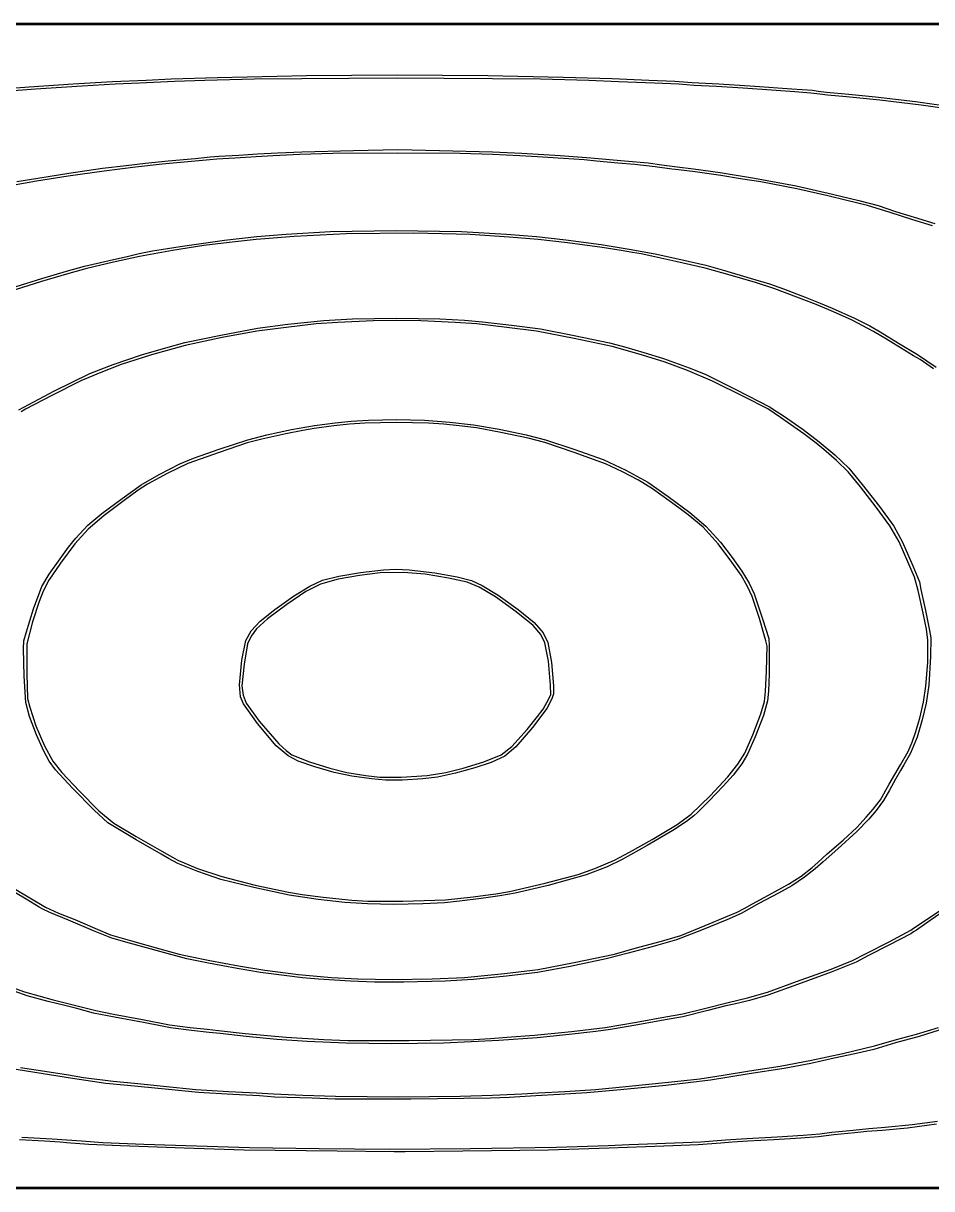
# Model space of a CAD drawing. Extents: x -92 to 302, y -47 to 344.
# Drawn here: x 42.5 to 194.8, y 148.5 to 344 of the extents above; entities that cross this region are included whole.
import ezdxf

# ---------------------------------------------------------------- set-up
doc = ezdxf.new("R2010")
doc.units = 0

msp = doc.modelspace()

# ---------------------------------------------------------------- linework, layer by layer
at = {"layer": 'Calque 1'}
for p, q in [((-91.664252, 343.953002), (105.05875, 343.953002)), ((105.12225, 343.699002), (-91.410252, 343.699002)), ((105.05875, 343.953002), (301.78176, 343.953002)), ((301.65476, 343.699002), (105.12225, 343.699002)), ((57.433749, 334.172169), (63.08525, 334.430353)), ((63.08525, 334.430353), (67.27625, 334.622444)), ((67.27625, 334.622444), (75.02325, 334.877846)), ((72.927703, 334.357239), (67.847703, 334.167409)), ((81.246203, 334.581605), (72.927703, 334.357239)), ((75.02325, 334.877846), (89.94575, 335.190924)), ((104.9952, 334.737847), (81.246203, 334.581605)), ((89.94575, 335.190924), (105.185747, 335.309482)), ((129.1887, 334.582599), (104.9952, 334.737847)), ((105.185747, 335.309482), (120.362247, 335.190517)), ((120.362247, 335.190517), (132.998747, 334.938431)), ((137.3167, 334.357637), (129.1887, 334.582599)), ((132.998747, 334.938431), (141.190257, 334.681736)), ((142.26971, 334.163949), (137.3167, 334.357637)), ((141.190257, 334.681736), (147.349757, 334.433655)), ((147.349757, 334.433655), (151.731257, 334.244392)), ((151.731257, 334.244392), (154.588757, 334.05319)), ((39.018749, 332.970786), (43.471785, 333.295108)), ((44.543202, 332.904899), (39.399702, 332.523448)), ((43.471785, 333.295108), (50.837785, 333.79165)), ((52.353702, 333.415186), (44.543202, 332.904899)), ((50.837785, 333.79165), (57.433749, 334.172169)), ((57.919207, 333.734898), (52.353702, 333.415186)), ((61.983207, 333.920437), (57.919207, 333.734898)), ((67.847703, 334.167409), (61.983207, 333.920437)), ((148.30221, 333.918504), (142.26971, 334.163949)), ((152.36621, 333.733951), (148.30221, 333.918504)), ((154.96971, 333.546169), (152.36621, 333.733951)), ((154.588757, 334.05319), (159.097257, 333.793394)), ((158.71621, 333.346483), (154.96971, 333.546169)), ((163.16121, 333.08687), (158.71621, 333.346483)), ((159.097257, 333.793394), (165.129757, 333.410069)), ((167.92371, 332.71938), (163.16121, 333.08687)), ((165.129757, 333.410069), (171.289257, 332.967624)), ((171.79721, 332.457164), (167.92371, 332.71938)), ((171.289257, 332.967624), (174.781757, 332.715541)), ((174.52771, 332.25358), (171.79721, 332.457164)), ((174.781757, 332.715541), (175.734257, 332.590336)), ((175.734257, 332.590336), (177.131257, 332.39723)), ((177.131257, 332.39723), (180.847537, 332.077188)), ((175.98821, 332.076084), (174.52771, 332.25358)), ((177.32171, 331.898929), (175.98821, 332.076084)), ((180.49671, 331.634774), (177.32171, 331.898929)), ((186.08471, 331.060228), (180.49671, 331.634774)), ((180.847537, 332.077188), (185.356037, 331.639036)), ((185.356037, 331.639036), (192.053757, 330.815885)), ((193.00621, 330.233421), (186.08471, 331.060228)), ((192.053757, 330.815885), (199.356257, 329.80301)), ((198.78471, 329.409831), (193.00621, 330.233421)), ((89.183759, 322.421099), (97.81976, 322.632652)), ((97.81976, 322.632652), (105.249256, 322.790951)), ((105.249256, 322.790951), (112.234256, 322.633045)), ((112.234256, 322.633045), (121.124256, 322.415078)), ((62.958259, 320.522868), (66.768259, 320.904465)), ((70.070253, 320.70676), (65.752253, 320.331072)), ((66.768259, 320.904465), (71.276759, 321.286977)), ((73.753253, 321.033149), (70.070253, 320.70676)), ((71.276759, 321.286977), (73.816759, 321.533075)), ((74.959753, 321.157512), (73.753253, 321.033149)), ((73.816759, 321.533075), (75.277259, 321.660312)), ((77.944253, 321.343148), (74.959753, 321.157512)), ((75.277259, 321.660312), (78.642759, 321.858609)), ((81.500253, 321.539219), (77.944253, 321.343148)), ((78.642759, 321.858609), (81.754259, 322.044383)), ((84.357753, 321.724509), (81.500253, 321.539219)), ((81.754259, 322.044383), (85.183259, 322.235315)), ((88.866253, 321.927919), (84.357753, 321.724509)), ((85.183259, 322.235315), (89.183759, 322.421099)), ((94.390754, 322.104487), (88.866253, 321.927919)), ((105.24925, 322.196987), (94.390754, 322.104487)), ((115.72675, 322.103817), (105.24925, 322.196987)), ((121.12425, 321.927581), (115.72675, 322.103817)), ((125.69625, 321.726694), (121.12425, 321.927581)), ((121.124256, 322.415078), (126.077256, 322.169046)), ((128.68075, 321.539828), (125.69625, 321.726694)), ((126.077256, 322.169046), (132.481246, 321.787977)), ((133.06225, 321.280232), (128.68075, 321.539828)), ((132.481246, 321.787977), (137.624746, 321.407779)), ((136.49125, 321.043669), (133.06225, 321.280232)), ((138.58676, 320.845179), (136.49125, 321.043669)), ((137.624746, 321.407779), (143.266626, 320.903537)), ((142.14276, 320.520182), (138.58676, 320.845179)), ((143.266626, 320.903537), (147.212286, 320.527976)), ((44.924258, 317.983145), (50.131258, 318.809646)), ((56.040696, 319.182354), (50.008195, 318.306732)), ((50.131258, 318.809646), (55.782758, 319.632361)), ((55.782758, 319.632361), (59.719759, 320.082595)), ((61.307253, 319.820657), (56.040696, 319.182354)), ((59.719759, 320.082595), (62.958259, 320.522868)), ((65.752253, 320.331072), (61.307253, 319.820657)), ((145.00026, 320.265725), (142.14276, 320.520182)), ((148.42926, 319.87806), (145.00026, 320.265725)), ((147.212286, 320.527976), (149.517416, 320.206388)), ((151.22326, 319.508422), (148.42926, 319.87806)), ((149.517416, 320.206388), (152.112266, 319.890945)), ((152.30276, 319.38073), (151.22326, 319.508422)), ((152.112266, 319.890945), (154.842766, 319.571459)), ((155.09676, 319.057547), (152.30276, 319.38073)), ((154.842766, 319.571459), (159.292186, 318.931242)), ((159.41476, 318.429235), (155.09676, 319.057547)), ((159.292186, 318.931242), (165.070686, 317.990292)), ((44.733752, 317.468853), (40.352252, 316.692411)), ((41.396149, 317.400684), (44.924258, 317.983145)), ((50.008195, 318.306732), (44.733752, 317.468853)), ((162.71676, 317.866096), (159.41476, 318.429235)), ((166.11451, 317.347292), (162.71676, 317.866096)), ((165.070686, 317.990292), (172.051266, 316.716904)), ((172.1297, 316.202389), (166.11451, 317.347292)), ((172.051266, 316.716904), (178.147266, 315.325063)), ((177.36794, 315.007238), (172.1297, 316.202389)), ((180.56026, 314.236349), (177.36794, 315.007238)), ((178.147266, 315.325063), (182.528766, 314.257903)), ((183.98926, 313.390584), (180.56026, 314.236349)), ((182.528766, 314.257903), (185.767266, 313.37229)), ((187.79926, 312.194776), (183.98926, 313.390584)), ((185.767266, 313.37229), (188.700536, 312.414456)), ((191.60926, 310.995777), (187.79926, 312.194776)), ((188.700536, 312.414456), (191.812036, 311.450517)), ((194.88925, 309.974135), (191.60926, 310.995777)), ((191.812036, 311.450517), (195.292266, 310.355836)), ((86.580253, 308.581312), (94.009754, 309.049813)), ((94.009754, 309.049813), (104.93175, 309.205802)), ((104.93175, 309.205802), (115.95905, 309.052614)), ((115.95905, 309.052614), (123.51555, 308.583396)), ((68.762701, 306.543066), (76.192201, 307.557951)), ((76.991733, 307.179883), (72.737233, 306.66792)), ((76.192201, 307.557951), (81.627253, 308.195742)), ((81.500233, 307.689398), (76.991733, 307.179883)), ((82.960733, 307.824836), (81.500233, 307.689398)), ((81.627253, 308.195742), (86.580253, 308.581312)), ((87.913733, 308.200778), (82.960733, 307.824836)), ((96.613234, 308.66065), (87.913733, 308.200778)), ((107.97973, 308.73165), (96.613234, 308.66065)), ((117.37773, 308.522318), (107.97973, 308.73165)), ((123.91823, 308.072613), (117.37773, 308.522318)), ((123.51555, 308.583396), (128.49025, 308.200952)), ((128.80773, 307.685847), (123.91823, 308.072613)), ((128.49025, 308.200952), (133.44325, 307.625348)), ((133.69723, 307.109462), (128.80773, 307.685847)), ((133.44325, 307.625348), (139.34876, 306.858083)), ((139.53924, 306.350864), (133.69723, 307.109462)), ((60.100753, 304.904694), (61.942253, 305.340934)), ((61.942253, 305.340934), (64.164753, 305.783136)), ((67.530233, 305.84632), (61.94901, 304.840041)), ((64.164753, 305.783136), (65.625253, 306.034831)), ((65.625253, 306.034831), (68.762701, 306.543066)), ((72.737233, 306.66792), (67.530233, 305.84632)), ((139.34876, 306.858083), (144.04776, 306.095544)), ((142.71424, 305.836404), (139.53924, 306.350864)), ((144.61924, 305.517756), (142.71424, 305.836404)), ((144.04776, 306.095544), (148.42926, 305.274439)), ((146.07974, 305.275971), (144.61924, 305.517756)), ((147.85774, 304.900997), (146.07974, 305.275971)), ((148.42926, 305.274439), (152.69744, 304.331477)), ((49.748556, 302.378345), (52.733056, 303.244795)), ((52.733056, 303.244795), (56.862252, 304.191559)), ((57.63101, 303.876694), (53.115732, 302.851144)), ((56.862252, 304.191559), (60.100753, 304.904694)), ((61.94901, 304.840041), (57.63101, 303.876694)), ((151.85824, 304.003938), (147.85774, 304.900997)), ((156.81124, 302.875432), (151.85824, 304.003938)), ((152.69744, 304.331477), (156.88844, 303.373812)), ((156.88844, 303.373812), (160.04976, 302.467448)), ((41.287724, 299.837066), (45.605724, 301.163649)), ((50.131232, 301.978205), (45.559232, 300.642988)), ((45.605724, 301.163649), (49.748556, 302.378345)), ((53.115732, 302.851144), (50.131232, 301.978205)), ((161.00224, 301.68669), (156.81124, 302.875432)), ((160.04976, 302.467448), (164.3409, 301.210522)), ((165.224, 300.4601), (161.00224, 301.68669)), ((164.3409, 301.210522), (167.5794, 300.280653)), ((45.559232, 300.642988), (41.114232, 299.250528)), ((168.4625, 299.445489), (165.224, 300.4601)), ((167.5794, 300.280653), (169.89226, 299.438958)), ((172.17824, 298.044116), (168.4625, 299.445489)), ((169.89226, 299.438958), (173.5453, 298.035006)), ((175.41674, 296.77476), (172.17824, 298.044116)), ((173.5453, 298.035006), (176.0853, 297.043667)), ((177.8892, 295.755849), (175.41674, 296.77476)), ((176.0853, 297.043667), (178.08376, 296.193749)), ((181.3182, 294.194133), (177.8892, 295.755849)), ((178.08376, 296.193749), (181.83026, 294.489363)), ((81.754253, 292.826453), (86.834253, 293.46742)), ((91.596854, 293.525801), (86.580353, 292.953612)), ((86.834253, 293.46742), (92.866754, 294.098218)), ((95.216354, 293.787138), (91.596854, 293.525801)), ((92.866754, 294.098218), (97.692754, 294.386155)), ((101.12185, 294.028598), (95.216354, 293.787138)), ((97.692754, 294.386155), (105.05875, 294.486501)), ((105.12235, 294.136339), (101.12185, 294.028598)), ((105.05875, 294.486501), (112.29775, 294.390876)), ((109.12285, 294.026069), (105.12235, 294.136339)), ((114.90135, 293.787748), (109.12285, 294.026069)), ((112.29775, 294.390876), (116.42525, 294.166015)), ((118.52085, 293.525831), (114.90135, 293.787748)), ((116.42525, 294.166015), (119.47325, 293.905244)), ((123.53735, 292.955313), (118.52085, 293.525831)), ((119.47325, 293.905244), (124.35203, 293.333192)), ((124.35203, 293.333192), (129.17803, 292.699111)), ((185.00524, 292.285164), (181.3182, 294.194133)), ((181.83026, 294.489363), (184.41305, 293.206923)), ((184.41305, 293.206923), (186.12755, 292.187725)), ((69.562253, 290.407604), (75.594753, 291.675746)), ((75.848853, 291.235317), (69.625853, 289.91667)), ((75.594753, 291.675746), (81.754253, 292.826453)), ((81.627353, 292.319197), (75.848853, 291.235317)), ((86.580353, 292.953612), (81.627353, 292.319197)), ((128.49035, 292.316641), (123.53735, 292.955313)), ((134.84035, 291.116518), (128.49035, 292.316641)), ((129.17803, 292.699111), (134.84025, 291.613405)), ((134.84025, 291.613405), (140.74576, 290.351904)), ((187.16424, 290.997097), (185.00524, 292.285164)), ((186.12755, 292.187725), (189.19626, 290.321551)), ((62.323253, 288.346685), (66.387253, 289.532951)), ((69.625853, 289.91667), (64.002401, 288.337066)), ((66.387253, 289.532951), (69.562253, 290.407604)), ((141.19036, 289.747791), (134.84035, 291.116518)), ((140.74576, 290.351904), (143.47626, 289.613974)), ((145.69886, 288.463563), (141.19036, 289.747791)), ((143.47626, 289.613974), (146.52426, 288.732067)), ((189.51374, 289.533703), (187.16424, 290.997097)), ((189.19626, 290.321551), (192.40616, 288.385045)), ((191.73624, 288.200004), (189.51374, 289.533703)), ((57.560752, 286.737274), (62.323253, 288.346685)), ((64.002401, 288.337066), (58.922401, 286.732244)), ((149.88986, 287.189634), (145.69886, 288.463563)), ((146.52426, 288.732067), (149.82626, 287.715303)), ((149.82626, 287.715303), (154.08076, 286.156863)), ((192.81574, 287.55862), (191.73624, 288.200004)), ((192.40616, 288.385045), (195.51766, 286.260879)), ((195.03824, 285.991627), (192.81574, 287.55862)), ((55.49409, 285.395942), (52.12859, 283.967584)), ((53.662347, 285.20176), (57.560752, 286.737274)), ((58.922401, 286.732244), (55.49409, 285.395942)), ((153.81552, 285.722291), (149.88986, 287.189634)), ((158.00652, 283.958275), (153.81552, 285.722291)), ((154.08076, 286.156863), (156.81126, 285.101852)), ((52.12859, 283.967584), (47.273852, 281.541067)), ((47.614734, 282.244558), (53.662347, 285.20176)), ((156.81126, 285.101852), (162.06813, 282.455671)), ((163.31875, 281.296478), (158.00652, 283.958275)), ((41.728606, 279.139158), (47.614734, 282.244558)), ((47.273852, 281.541067), (42.858136, 279.229054)), ((162.06813, 282.455671), (167.67573, 279.559745)), ((167.28614, 279.292009), (163.31875, 281.296478)), ((167.67573, 279.559745), (168.10323, 279.310001)), ((42.858136, 279.229054), (42.119892, 278.802001)), ((169.42537, 277.864508), (167.28614, 279.292009)), ((168.10323, 279.310001), (169.94589, 278.119017)), ((173.33197, 275.121894), (169.42537, 277.864508)), ((169.94589, 278.119017), (173.21502, 275.813995)), ((83.341751, 274.911201), (87.469251, 275.801212)), ((89.374253, 275.688296), (86.516753, 275.106798)), ((87.469251, 275.801212), (91.279252, 276.500285)), ((91.25959, 276.006087), (89.374253, 275.688296)), ((94.56159, 276.442829), (91.25959, 276.006087)), ((91.279252, 276.500285), (94.771752, 276.951853)), ((97.184754, 276.700376), (94.56159, 276.442829)), ((94.771752, 276.951853), (97.438752, 277.212022)), ((99.724754, 276.896982), (97.184754, 276.700376)), ((97.438752, 277.212022), (100.359748, 277.405904)), ((105.05875, 277.023385), (99.724754, 276.896982)), ((100.359748, 277.405904), (105.058748, 277.530821)), ((105.058748, 277.530821), (109.757748, 277.403862)), ((110.39275, 276.898653), (105.05875, 277.023385)), ((109.757748, 277.403862), (114.012248, 277.082154)), ((112.99625, 276.700081), (110.39275, 276.898653)), ((115.53705, 276.448895), (112.99625, 276.700081)), ((114.012248, 277.082154), (117.949248, 276.631295)), ((118.4613, 276.080431), (115.53705, 276.448895)), ((117.949248, 276.631295), (122.267248, 275.871472)), ((122.52451, 275.324339), (118.4613, 276.080431)), ((122.267248, 275.871472), (126.775748, 274.913828)), ((173.21502, 275.813995), (175.92476, 273.742074)), ((75.340751, 272.536623), (80.103251, 274.09863)), ((82.452753, 274.217657), (80.039753, 273.579978)), ((80.103251, 274.09863), (83.341751, 274.911201)), ((86.516753, 275.106798), (82.452753, 274.217657)), ((127.09325, 274.353727), (122.52451, 275.324339)), ((126.775748, 274.913828), (130.014248, 274.099022)), ((129.88725, 273.635594), (127.09325, 274.353727)), ((134.82723, 271.988125), (129.88725, 273.635594)), ((130.014248, 274.099022), (134.776748, 272.542562)), ((175.41686, 273.520165), (173.33197, 275.121894)), ((175.92476, 273.742074), (178.53044, 271.5519)), ((75.321884, 271.996612), (70.059267, 270.100805)), ((71.022751, 271.021188), (75.340751, 272.536623)), ((80.039753, 273.579978), (75.321884, 271.996612)), ((134.776748, 272.542562), (139.666258, 270.790612)), ((140.0859, 270.083073), (134.82723, 271.988125)), ((176.68686, 272.475868), (175.41686, 273.520165)), ((178.78236, 270.654853), (176.68686, 272.475868)), ((65.245435, 268.296516), (68.737935, 270.046593)), ((70.059267, 270.100805), (66.585636, 268.437638)), ((68.737935, 270.046593), (71.022751, 271.021188)), ((139.666258, 270.790612), (143.495608, 269.006024)), ((142.95642, 268.743219), (140.0859, 270.083073)), ((178.53044, 271.5519), (180.87994, 269.32196)), ((180.76121, 268.704008), (178.78236, 270.654853)), ((62.259751, 266.567874), (65.245435, 268.296516)), ((66.585636, 268.437638), (63.339253, 266.652307)), ((145.63526, 267.334452), (142.95642, 268.743219)), ((143.495608, 269.006024), (147.178608, 266.992711)), ((182.80029, 266.229001), (180.76121, 268.704008)), ((180.87994, 269.32196), (183.12668, 266.609906)), ((59.084751, 264.279676), (62.259751, 266.567874)), ((63.339253, 266.652307), (61.766466, 265.649206)), ((147.98476, 265.872492), (145.63526, 267.334452)), ((147.178608, 266.992711), (150.588258, 264.607687)), ((150.75452, 263.861262), (147.98476, 265.872492)), ((185.43802, 262.80839), (182.80029, 266.229001)), ((183.12668, 266.609906), (185.98472, 262.907022)), ((55.656244, 261.73659), (59.084751, 264.279676)), ((59.416965, 263.91845), (56.036752, 261.414013)), ((61.766466, 265.649206), (59.416965, 263.91845)), ((150.588258, 264.607687), (154.207758, 261.926307)), ((152.373, 262.673001), (150.75452, 263.861262)), ((153.92124, 261.54223), (152.373, 262.673001)), ((154.207758, 261.926307), (156.921758, 259.63168)), ((187.73608, 259.688169), (185.43802, 262.80839)), ((185.98472, 262.907022), (188.39121, 259.596294)), ((53.31914, 259.757869), (55.656244, 261.73659)), ((56.036752, 261.414013), (53.360398, 259.12199)), ((156.46927, 259.428974), (153.92124, 261.54223)), ((53.360398, 259.12199), (51.128905, 256.630789)), ((51.286647, 257.578829), (53.31914, 259.757869)), ((158.95165, 256.654495), (156.46927, 259.428974)), ((156.921758, 259.63168), (159.345978, 256.958001)), ((189.29343, 257.01278), (187.73608, 259.688169)), ((188.39121, 259.596294), (189.87572, 256.949274)), ((48.651723, 254.164001), (50.098201, 256.118329)), ((51.128905, 256.630789), (48.710494, 253.392289)), ((50.098201, 256.118329), (51.286647, 257.578829)), ((161.2727, 253.592501), (158.95165, 256.654495)), ((159.345978, 256.958001), (161.339278, 254.354501)), ((190.77728, 253.656001), (189.29343, 257.01278)), ((189.87572, 256.949274), (191.61065, 252.957501)), ((46.82671, 251.560501), (48.651723, 254.164001)), ((161.339278, 254.354501), (162.928388, 252.068501)), ((48.710494, 253.392289), (46.769642, 250.552621)), ((99.026254, 251.867502), (102.87612, 252.266679)), ((102.87612, 252.266679), (104.94798, 252.40803)), ((104.94798, 252.40803), (107.15307, 252.266192)), ((107.15307, 252.266192), (111.45005, 251.815906)), ((162.805, 251.370001), (161.2727, 253.592501)), ((191.86639, 251.044902), (190.77728, 253.656001)), ((191.61065, 252.957501), (192.70594, 250.290501)), ((45.628387, 249.480575), (46.82671, 251.560501)), ((46.769642, 250.552621), (45.814002, 248.711121)), ((90.549839, 249.570523), (92.661985, 250.54373)), ((95.296888, 250.719564), (92.331773, 249.885132)), ((92.661985, 250.54373), (95.3599, 251.229062)), ((98.835484, 251.355992), (95.296888, 250.719564)), ((95.3599, 251.229062), (99.026254, 251.867502)), ((102.32798, 251.763246), (98.835484, 251.355992)), ((106.20148, 251.835116), (102.32798, 251.763246)), ((109.86838, 251.560635), (106.20148, 251.835116)), ((113.79003, 250.917754), (109.86838, 251.560635)), ((111.45005, 251.815906), (115.2376, 251.133481)), ((116.91763, 250.216238), (113.79003, 250.917754)), ((115.2376, 251.133481), (117.59465, 250.497215)), ((118.89044, 249.372638), (116.91763, 250.216238)), ((117.59465, 250.497215), (119.40643, 249.65717)), ((163.8937, 249.523711), (162.805, 251.370001)), ((162.928388, 252.068501), (164.166448, 250.066059)), ((192.48043, 248.822402), (191.86639, 251.044902)), ((192.70594, 250.290501), (192.94846, 248.979939)), ((44.211903, 245.734075), (45.628387, 249.480575)), ((45.814002, 248.711121), (45.130024, 246.988501)), ((89.868904, 248.63455), (86.651735, 246.482223)), ((87.786753, 247.893113), (90.549839, 249.570523)), ((92.331773, 249.885132), (89.868904, 248.63455)), ((121.62094, 247.759431), (118.89044, 249.372638)), ((119.40643, 249.65717), (122.11054, 248.03053)), ((164.678, 247.809211), (163.8937, 249.523711)), ((164.166448, 250.066059), (165.018378, 248.288059)), ((165.018378, 248.288059), (166.418508, 244.067501)), ((193.30477, 245.020001), (192.48043, 248.822402)), ((192.94846, 248.979939), (193.69963, 245.487439)), ((45.130024, 246.988501), (44.029602, 243.559501)), ((86.651735, 246.482223), (83.430527, 244.061572)), ((84.675253, 245.652175), (87.786753, 247.893113)), ((125.12448, 245.260852), (121.62094, 247.759431)), ((122.11054, 248.03053), (125.44051, 245.651575)), ((165.88804, 244.131001), (164.678, 247.809211)), ((42.955867, 241.718001), (44.211903, 245.734075)), ((82.188819, 243.672329), (84.675253, 245.652175)), ((127.93047, 242.975398), (125.12448, 245.260852)), ((125.44051, 245.651575), (128.14192, 243.445578)), ((193.88739, 242.353001), (193.30477, 245.020001)), ((193.69963, 245.487439), (194.41658, 242.099001)), ((44.029602, 243.559501), (43.071131, 239.903596)), ((81.596232, 242.390427), (80.686208, 241.146502)), ((80.70712, 242.035501), (82.188819, 243.672329)), ((83.430527, 244.061572), (81.596232, 242.390427)), ((129.23242, 241.459031), (127.93047, 242.975398)), ((128.14192, 243.445578), (129.62417, 241.731078)), ((166.96609, 240.383112), (165.88804, 244.131001)), ((166.418508, 244.067501), (167.438218, 240.765501)), ((42.583578, 240.384501), (42.955867, 241.718001)), ((79.126924, 237.146001), (79.784458, 240.448001)), ((79.784458, 240.448001), (80.70712, 242.035501)), ((80.686208, 241.146502), (80.093564, 239.876502)), ((129.94122, 240.060388), (129.23242, 241.459031)), ((129.62417, 241.731078), (130.43359, 240.130501)), ((167.438218, 240.765501), (167.522218, 239.559001)), ((194.09071, 240.511501), (193.88739, 242.353001)), ((194.08571, 236.765001), (194.09071, 240.511501)), ((194.41658, 242.099001), (194.6249, 240.892501)), ((194.6249, 240.892501), (194.549, 237.781001)), ((42.547418, 239.114501), (42.583578, 240.384501)), ((42.618648, 234.479001), (42.547418, 239.114501)), ((43.071131, 239.903596), (43.073531, 234.823596)), ((80.093564, 239.876502), (79.526511, 236.457314)), ((130.53449, 236.953858), (129.94122, 240.060388)), ((130.43359, 240.130501), (131.04089, 236.765001)), ((167.1683, 239.492723), (166.96609, 240.383112)), ((167.04844, 235.303112), (167.1683, 239.492723)), ((167.522218, 239.559001), (167.527218, 234.860001)), ((78.730899, 233.018501), (79.126924, 237.146001)), ((130.88916, 232.955001), (130.53449, 236.953858)), ((131.04089, 236.765001), (131.39175, 232.828001)), ((193.76574, 232.764501), (194.08571, 236.765001)), ((194.549, 237.781001), (194.28368, 232.955001)), ((43.073531, 234.823596), (43.200404, 230.732501)), ((79.526511, 236.457314), (79.150483, 232.832747)), ((166.909931, 231.89162), (167.04844, 235.303112)), ((167.527218, 234.860001), (167.416426, 231.924923)), ((42.908985, 230.043175), (42.618648, 234.479001)), ((78.878646, 230.986501), (78.730899, 233.018501)), ((79.150483, 232.832747), (79.345163, 231.244942)), ((130.89516, 231.367501), (130.88916, 232.955001)), ((131.39175, 232.828001), (131.38775, 231.494501)), ((193.38572, 230.097501), (193.76574, 232.764501)), ((194.28368, 232.955001), (193.82972, 229.907001)), ((43.200404, 230.732501), (43.581825, 229.243524)), ((79.381769, 229.800855), (78.878646, 230.986501)), ((79.345163, 231.244942), (79.858627, 229.911805)), ((129.60738, 228.924065), (130.60482, 230.638565)), ((131.10207, 230.669001), (130.26456, 229.018001)), ((130.60482, 230.638565), (130.89516, 231.367501)), ((131.38775, 231.494501), (131.10207, 230.669001)), ((166.72964, 230.224501), (166.909931, 231.89162)), ((167.416426, 231.924923), (167.231818, 230.294703)), ((43.517179, 227.693675), (42.908985, 230.043175)), ((43.581825, 229.243524), (44.620534, 226.132024)), ((81.754253, 226.501996), (79.381769, 229.800855)), ((79.858627, 229.911805), (82.042262, 226.917797)), ((130.26456, 229.018001), (127.84403, 225.843001)), ((128.67172, 227.684501), (129.60738, 228.924065)), ((166.13191, 228.129001), (166.72964, 230.224501)), ((167.231818, 230.294703), (166.562488, 227.881703)), ((192.75044, 227.430501), (193.38572, 230.097501)), ((193.82972, 229.907001), (193.17624, 227.113001)), ((44.706284, 224.636501), (43.517179, 227.693675)), ((82.042262, 226.917797), (85.308471, 223.112502)), ((126.93471, 225.525501), (128.67172, 227.684501)), ((164.78527, 224.642921), (166.13191, 228.129001)), ((166.562488, 227.881703), (165.174858, 224.28249)), ((192.0637, 225.017501), (192.75044, 227.430501)), ((193.17624, 227.113001), (192.31194, 224.255501)), ((44.620534, 226.132024), (46.062284, 222.783175)), ((84.865753, 222.792382), (81.754253, 226.501996)), ((124.39757, 222.666148), (126.93471, 225.525501)), ((127.84403, 225.843001), (125.04719, 222.585339)), ((191.49378, 223.400146), (192.0637, 225.017501)), ((45.911987, 221.892312), (44.706284, 224.636501)), ((85.308471, 223.112502), (86.551156, 221.966349)), ((163.41795, 221.531421), (164.78527, 224.642921)), ((165.174858, 224.28249), (163.905268, 221.36149)), ((190.79287, 221.797064), (191.49378, 223.400146)), ((192.31194, 224.255501), (191.18354, 221.559794)), ((46.831969, 220.178687), (45.911987, 221.892312)), ((46.062284, 222.783175), (47.434124, 220.179675)), ((86.869844, 221.094185), (84.865753, 222.792382)), ((86.551156, 221.966349), (87.527422, 221.241379)), ((88.584344, 220.188212), (86.869844, 221.094185)), ((87.527422, 221.241379), (90.446999, 220.073863)), ((119.67024, 220.073862), (122.57055, 221.239525)), ((123.19241, 221.057397), (120.93307, 219.973702)), ((122.57055, 221.239525), (124.39757, 222.666148)), ((125.04719, 222.585339), (123.19241, 221.057397)), ((162.27069, 219.683501), (163.41795, 221.531421)), ((163.905268, 221.36149), (162.934048, 219.756338)), ((189.53805, 219.604419), (190.79287, 221.797064)), ((191.18354, 221.559794), (190.11741, 219.588199)), ((47.872732, 218.731876), (46.831969, 220.178687)), ((47.434124, 220.179675), (48.949373, 218.275105)), ((91.352253, 219.255873), (88.584344, 220.188212)), ((90.446999, 220.073863), (93.882484, 219.002921)), ((94.590753, 218.300568), (91.352253, 219.255873)), ((93.882484, 219.002921), (96.739984, 218.306519)), ((113.31375, 218.297469), (116.23475, 219.0025)), ((118.18863, 219.064758), (114.95013, 218.175734)), ((116.23475, 219.0025), (119.67024, 220.073862)), ((120.93307, 219.973702), (118.18863, 219.064758)), ((160.57409, 217.59233), (162.27069, 219.683501)), ((162.934048, 219.756338), (161.468968, 217.851338)), ((187.64865, 216.318001), (189.53805, 219.604419)), ((190.11741, 219.588199), (189.55188, 218.664406)), ((50.74381, 215.682417), (47.872732, 218.731876)), ((48.949373, 218.275105), (51.908626, 215.163605)), ((97.565754, 217.666014), (94.590753, 218.300568)), ((96.739984, 218.306519), (99.914984, 217.78768)), ((100.86775, 217.21243), (97.565754, 217.666014)), ((99.914984, 217.78768), (102.26448, 217.538488)), ((103.21725, 217.02925), (100.86775, 217.21243)), ((102.26448, 217.538488), (105.82048, 217.531388)), ((103.21738, 217.029251), (103.21725, 217.02925)), ((106.07488, 217.039511), (103.21738, 217.029251)), ((105.82048, 217.531388), (110.20198, 217.771951)), ((109.44038, 217.21817), (106.07488, 217.039511)), ((111.91688, 217.536649), (109.44038, 217.21817)), ((110.20198, 217.771951), (110.20225, 217.77196)), ((110.20225, 217.77196), (113.31375, 218.297469)), ((114.95013, 218.175734), (111.91688, 217.536649)), ((157.6107, 214.402503), (160.57409, 217.59233)), ((161.468968, 217.851338), (159.794308, 216.000501)), ((188.70924, 217.207001), (187.68737, 215.338912)), ((189.55188, 218.664406), (188.70924, 217.207001)), ((54.360054, 211.981623), (50.74381, 215.682417)), ((51.908626, 215.163605), (55.167319, 211.862042)), ((159.794308, 216.000501), (157.460668, 213.546046)), ((186.15122, 213.714501), (187.64865, 216.318001)), ((187.68737, 215.338912), (186.67339, 213.6196)), ((154.4357, 211.333034), (157.6107, 214.402503)), ((157.460668, 213.546046), (155.503068, 211.577546)), ((184.95469, 212.127001), (186.15122, 213.714501)), ((186.67339, 213.6196), (185.45524, 211.931688)), ((56.68347, 209.886706), (54.360054, 211.981623)), ((55.167319, 211.862042), (57.644437, 209.81949)), ((152.0928, 209.605755), (154.4357, 211.333034)), ((155.503068, 211.577546), (154.906458, 211.027132)), ((183.7989, 210.793808), (184.95469, 212.127001)), ((185.45524, 211.931688), (184.20036, 210.482161)), ((61.408169, 207.00568), (56.68347, 209.886706)), ((57.644437, 209.81949), (61.434244, 207.551545)), ((147.9018, 207.092254), (152.0928, 209.605755)), ((153.636458, 210.068956), (151.350458, 208.546916)), ((154.906458, 211.027132), (153.636458, 210.068956)), ((182.21126, 209.097224), (183.7989, 210.793808)), ((184.20036, 210.482161), (182.21129, 208.383383)), ((61.434244, 207.551545), (65.688744, 205.100705)), ((151.350458, 208.546916), (147.068818, 206.049881)), ((182.21129, 208.383383), (179.03629, 205.496281)), ((179.92526, 206.940157), (182.21126, 209.097224)), ((65.625253, 204.578796), (61.408169, 207.00568)), ((147.068818, 206.049881), (142.873098, 203.701933)), ((144.11126, 204.921279), (147.9018, 207.092254)), ((179.03629, 205.496281), (176.54203, 203.340559)), ((177.25826, 204.645702), (179.92526, 206.940157)), ((66.813738, 203.885063), (65.625253, 204.578796)), ((65.688744, 205.100705), (68.419244, 203.591759)), ((68.412208, 203.045773), (66.813738, 203.885063)), ((68.419244, 203.591759), (71.721244, 202.228858)), ((138.26925, 202.18542), (141.57126, 203.624729)), ((142.873098, 203.701933), (140.343998, 202.498887)), ((141.57126, 203.624729), (144.11126, 204.921279)), ((176.54203, 203.340559), (175.20853, 202.146532)), ((175.67076, 203.235206), (177.25826, 204.645702)), ((71.732223, 201.708709), (68.412208, 203.045773)), ((71.721244, 202.228858), (75.785244, 200.842583)), ((75.594753, 200.375806), (71.732223, 201.708709)), ((135.50537, 201.218325), (138.26925, 202.18542)), ((140.343998, 202.498887), (136.824948, 201.154751)), ((172.87676, 200.933923), (174.71826, 202.391468)), ((175.20853, 202.146532), (173.44829, 200.739296)), ((174.71826, 202.391468), (175.67076, 203.235206)), ((39.717352, 199.559112), (43.329945, 197.423047)), ((81.131172, 198.991373), (75.594753, 200.375806)), ((75.785244, 200.842583), (81.373244, 199.432367)), ((81.373244, 199.432367), (86.961244, 198.230542)), ((123.98175, 198.363605), (129.98087, 199.752259)), ((130.491178, 199.377761), (124.934448, 198.04639)), ((129.98087, 199.752259), (135.50537, 201.218325)), ((136.824948, 201.154751), (130.491178, 199.377761)), ((168.49526, 198.345297), (170.78126, 199.593114)), ((170.78126, 199.593114), (172.87676, 200.933923)), ((173.44829, 200.739296), (171.30942, 199.316957)), ((42.955752, 197.072527), (39.399752, 199.175054)), ((43.329945, 197.423047), (46.187445, 195.73895)), ((87.049791, 197.721247), (81.131172, 198.991373)), ((86.961244, 198.230542), (89.247244, 197.848293)), ((91.927372, 197.026308), (87.049791, 197.721247)), ((89.247244, 197.848293), (92.739745, 197.405675)), ((113.28646, 196.9427), (117.92196, 197.461683)), ((117.92196, 197.461683), (120.80675, 197.834559)), ((122.394448, 197.594533), (119.219448, 197.148021)), ((120.80675, 197.834559), (121.69575, 197.964647)), ((121.69575, 197.964647), (123.98175, 198.363605)), ((124.934448, 198.04639), (122.394448, 197.594533)), ((169.05858, 198.08938), (165.80583, 196.30451)), ((166.65376, 197.354765), (168.49526, 198.345297)), ((171.30942, 199.316957), (169.05858, 198.08938)), ((45.178252, 195.69613), (42.955752, 197.072527)), ((45.749752, 195.36524), (45.178252, 195.69613)), ((46.187445, 195.73895), (48.416852, 194.72583)), ((96.400438, 196.50245), (91.927372, 197.026308)), ((92.739745, 197.405675), (97.565745, 196.89189)), ((100.21044, 196.26042), (96.400438, 196.50245)), ((97.565745, 196.89189), (100.232741, 196.70935)), ((100.210638, 196.26042), (100.21044, 196.26042)), ((104.550948, 196.1469), (100.210638, 196.26042)), ((100.232741, 196.70935), (106.138241, 196.70635)), ((109.440448, 196.25148), (104.550948, 196.1469)), ((106.138241, 196.70635), (113.286451, 196.94267)), ((113.123448, 196.44696), (109.440448, 196.25148)), ((115.599948, 196.70802), (113.123448, 196.44696)), ((113.286451, 196.94267), (113.28646, 196.9427)), ((119.219448, 197.148021), (115.599948, 196.70802)), ((162.14526, 194.87863), (163.35176, 195.49073)), ((165.80583, 196.30451), (162.82525, 194.65517)), ((163.35176, 195.49073), (164.74876, 196.28527)), ((164.74876, 196.28527), (166.65376, 197.354765)), ((193.82628, 193.61675), (196.89156, 195.6805)), ((46.956252, 194.80069), (45.749752, 195.36524)), ((50.067752, 193.53656), (46.956252, 194.80069)), ((48.416852, 194.72583), (51.147352, 193.6361)), ((54.258752, 191.77321), (50.067752, 193.53656)), ((51.147352, 193.6361), (54.504308, 192.19249)), ((160.40637, 193.59893), (156.17629, 191.83423)), ((156.81206, 192.63256), (160.55776, 194.18288)), ((162.82525, 194.65517), (160.40637, 193.59893)), ((160.55776, 194.18288), (162.14526, 194.87863)), ((191.72183, 192.188), (193.82628, 193.61675)), ((197.19396, 195.2995), (194.48962, 193.48678)), ((57.306752, 190.50663), (54.258752, 191.77321)), ((54.504308, 192.19249), (57.107809, 191.09632)), ((156.17629, 191.83423), (151.98529, 190.24305)), ((152.73118, 190.97207), (156.81206, 192.63256)), ((187.60876, 189.90468), (191.24659, 191.85152)), ((191.24659, 191.85152), (191.72183, 192.188)), ((191.73458, 191.553), (191.25154, 191.24563)), ((192.2193, 191.86753), (191.73458, 191.553)), ((194.48962, 193.48678), (192.2193, 191.86753)), ((57.107809, 191.09632), (60.608853, 190.07389)), ((60.291253, 189.65145), (57.306752, 190.50663)), ((65.371253, 188.25361), (60.291253, 189.65145)), ((60.608853, 190.07389), (65.395005, 188.75013)), ((145.06376, 188.82065), (149.49187, 190.0408)), ((151.98529, 190.24305), (148.04829, 189.13044)), ((149.49187, 190.0408), (152.73118, 190.97207)), ((183.67176, 187.88795), (187.60876, 189.90468)), ((191.25154, 191.24563), (187.58705, 189.3416)), ((69.879753, 187.06158), (65.371253, 188.25361)), ((65.395005, 188.75013), (68.633505, 187.85674)), ((68.633505, 187.85674), (70.451353, 187.41791)), ((134.84025, 186.42145), (141.57126, 187.86102)), ((143.85729, 187.97647), (140.17656, 187.04004)), ((141.57126, 187.86102), (145.06376, 188.82065)), ((148.04829, 189.13044), (143.85729, 187.97647)), ((181.51276, 186.77342), (183.67176, 187.88795)), ((187.58705, 189.3416), (184.15805, 187.58521)), ((73.562753, 186.34642), (69.879753, 187.06158)), ((70.451353, 187.41791), (73.758762, 186.79759)), ((78.360554, 185.45441), (73.562753, 186.34642)), ((73.758762, 186.79759), (78.563954, 185.90277)), ((78.563954, 185.90277), (83.003545, 185.14407)), ((134.14406, 185.77796), (128.68078, 184.76881)), ((128.81514, 185.27193), (134.84025, 186.42145)), ((140.17656, 187.04004), (134.14406, 185.77796)), ((177.89326, 185.33373), (181.51276, 186.77342)), ((182.08427, 186.50574), (177.89327, 184.80982)), ((184.15805, 187.58521), (182.08427, 186.50574)), ((82.234054, 184.762), (78.360554, 185.45441)), ((86.199253, 184.25019), (82.234054, 184.762)), ((83.003545, 185.14407), (88.612353, 184.45096)), ((89.310753, 183.86966), (86.199253, 184.25019)), ((88.612353, 184.45096), (94.136854, 183.9298)), ((91.977754, 183.62303), (89.310753, 183.86966)), ((94.136854, 183.9298), (98.581854, 183.68982)), ((111.00092, 183.67908), (116.42525, 183.93906)), ((116.42525, 183.93906), (123.15625, 184.57467)), ((123.47378, 184.13256), (117.88578, 183.55762)), ((123.15625, 184.57467), (127.86264, 185.13649)), ((128.68078, 184.76881), (123.47378, 184.13256)), ((127.86264, 185.13649), (128.81514, 185.27193)), ((172.12472, 183.24337), (177.89326, 185.33373)), ((177.89327, 184.80982), (172.24177, 182.76118)), ((37.240734, 183.492126), (42.701734, 181.500816)), ((43.155539, 180.83487), (37.504038, 182.87415)), ((97.311754, 183.2996), (91.977754, 183.62303)), ((101.37575, 183.11914), (97.311754, 183.2996)), ((98.581854, 183.68982), (104.39702, 183.57128)), ((101.37578, 183.11945), (101.37575, 183.11914)), ((106.3022, 183.12445), (101.37578, 183.11945)), ((104.39702, 183.57128), (111.00102, 183.67908)), ((113.2237, 183.30136), (106.3022, 183.12445)), ((111.00102, 183.67908), (111.00092, 183.67908)), ((117.88578, 183.55762), (113.2237, 183.30136)), ((167.23522, 181.44052), (172.12472, 183.24337)), ((172.24177, 182.76118), (167.28877, 180.94624)), ((42.701734, 181.500816), (47.493173, 180.183486)), ((46.638752, 179.88697), (43.155539, 180.83487)), ((49.432752, 179.23363), (46.638752, 179.88697)), ((47.493173, 180.183486), (51.747673, 179.118946)), ((160.62126, 179.72974), (163.85976, 180.49606)), ((164.24077, 180.06805), (161.63727, 179.47242)), ((163.85976, 180.49606), (167.23522, 181.44052)), ((167.28877, 180.94624), (164.24077, 180.06805)), ((51.452853, 178.70349), (49.432752, 179.23363)), ((54.283108, 177.95287), (51.452853, 178.70349)), ((51.747673, 179.118946), (54.639734, 178.364246)), ((57.787507, 177.25842), (54.283108, 177.95287)), ((54.639734, 178.364246), (57.624234, 177.774976)), ((153.03893, 177.82971), (156.91243, 178.77256)), ((157.2258, 178.36151), (153.06477, 177.34638)), ((156.91243, 178.77256), (160.62126, 179.72974)), ((160.2738, 179.16741), (157.2258, 178.36151)), ((161.63727, 179.47242), (160.2738, 179.16741)), ((57.624234, 177.774976), (62.450235, 176.882996)), ((62.640753, 176.35778), (57.787507, 177.25842)), ((62.450235, 176.882996), (67.022235, 176.006716)), ((65.752253, 175.73459), (62.640753, 176.35778)), ((67.022235, 176.006716), (70.451235, 175.554646)), ((140.04726, 175.55649), (145.25426, 176.4413)), ((145.50827, 176.00071), (140.93627, 175.187)), ((145.25426, 176.4413), (150.14376, 177.32279)), ((150.08027, 176.82647), (145.50827, 176.00071)), ((153.06477, 177.34638), (150.08027, 176.82647)), ((150.14376, 177.32279), (153.03893, 177.82971)), ((67.149253, 175.49964), (65.752253, 175.73459)), ((70.705253, 175.04345), (67.149253, 175.49964)), ((70.451235, 175.554646), (73.308735, 175.241306)), ((73.626253, 174.72206), (70.705253, 175.04345)), ((73.308735, 175.241306), (75.213735, 175.042726)), ((75.467753, 174.53036), (73.626253, 174.72206)), ((75.213735, 175.042726), (79.658735, 174.523986)), ((79.849253, 174.02737), (75.467753, 174.53036)), ((79.658735, 174.523986), (86.580235, 173.897106)), ((84.992753, 173.52592), (79.849253, 174.02737)), ((123.53725, 173.90127), (128.15924, 174.2251)), ((128.15924, 174.2251), (134.38224, 174.85463)), ((134.01476, 174.3417), (128.61726, 173.77841)), ((138.45977, 174.85128), (134.01476, 174.3417)), ((134.38224, 174.85463), (140.04726, 175.55649)), ((140.93627, 175.187), (138.45977, 174.85128)), ((192.668576, 174.02201), (188.680686, 172.94365)), ((188.87876, 173.50586), (192.21106, 174.40522)), ((192.21106, 174.40522), (195.89406, 175.5622)), ((196.034076, 175.0938), (192.668576, 174.02201)), ((90.072754, 173.19022), (84.992753, 173.52592)), ((86.580235, 173.897106), (92.866736, 173.517146)), ((96.613254, 172.89331), (90.072754, 173.19022)), ((92.866736, 173.517146), (96.867236, 173.343216)), ((96.613264, 172.89331), (96.613254, 172.89331)), ((104.23326, 172.77801), (96.613264, 172.89331)), ((96.867236, 173.343216), (107.090732, 173.343406)), ((112.93276, 172.88496), (104.23326, 172.77801)), ((107.090732, 173.343406), (118.012732, 173.514646)), ((122.20376, 173.3273), (112.93276, 172.88496)), ((118.012732, 173.514646), (118.01275, 173.51465)), ((118.01275, 173.51465), (120.80675, 173.70356)), ((120.80675, 173.70356), (123.53725, 173.90127)), ((128.61726, 173.77841), (122.20376, 173.3273)), ((179.86685, 171.16879), (185.19576, 172.43836)), ((188.680686, 172.94365), (185.061996, 171.87253)), ((185.19576, 172.43836), (188.87876, 173.50586)), ((178.401276, 170.39425), (174.527776, 169.51846)), ((174.59453, 170.03233), (179.86685, 171.16879)), ((181.894576, 171.10162), (178.401276, 170.39425)), ((185.061996, 171.87253), (181.894576, 171.10162)), ((43.019252, 168.18926), (37.812252, 169.022)), ((42.003252, 168.81696), (46.829252, 168.10917)), ((50.766252, 166.99373), (43.019252, 168.18926)), ((46.829252, 168.10917), (50.067752, 167.60698)), ((159.79576, 167.55023), (164.24076, 168.25232)), ((170.019276, 168.63865), (164.177276, 167.74326)), ((164.24076, 168.25232), (169.38243, 169.03075)), ((169.38243, 169.03075), (174.59453, 170.03233)), ((174.527776, 169.51846), (170.019276, 168.63865)), ((50.067752, 167.60698), (52.607752, 167.17539)), ((56.354252, 166.1661), (50.766252, 166.99373)), ((52.607752, 167.17539), (57.560752, 166.54285)), ((59.973753, 165.83422), (56.354252, 166.1661)), ((57.560752, 166.54285), (61.116753, 166.21205)), ((61.116753, 166.21205), (66.006253, 165.70504)), ((143.47626, 165.64595), (150.65176, 166.34639)), ((157.700276, 166.7268), (150.207276, 165.83348)), ((150.65176, 166.34639), (155.92226, 166.92854)), ((155.92226, 166.92854), (159.79576, 167.55023)), ((164.177276, 167.74326), (157.700276, 166.7268)), ((66.260253, 165.20498), (59.973753, 165.83422)), ((66.006253, 165.70504), (71.403753, 165.14197)), ((71.848253, 164.63482), (66.260253, 165.20498)), ((71.403753, 165.14197), (76.864753, 164.82021)), ((77.640527, 164.31358), (71.848253, 164.63482)), ((76.864753, 164.82021), (81.563753, 164.56663)), ((82.085528, 164.06263), (77.640527, 164.31358)), ((81.563753, 164.56663), (84.421253, 164.38296)), ((84.421253, 164.38296), (89.374253, 164.17185)), ((121.12425, 164.1788), (126.07725, 164.38615)), ((126.07725, 164.38615), (128.87125, 164.56888)), ((132.363766, 164.3089), (128.426766, 164.0537)), ((128.87125, 164.56888), (133.25275, 164.82115)), ((136.935766, 164.57721), (132.363766, 164.3089)), ((133.25275, 164.82115), (138.39626, 165.14573)), ((142.587276, 165.0778), (136.935766, 164.57721)), ((138.39626, 165.14573), (143.47626, 165.64595)), ((150.207276, 165.83348), (142.587276, 165.0778)), ((84.675253, 163.8679), (82.085528, 164.06263)), ((90.898254, 163.65779), (84.675253, 163.8679)), ((89.374253, 164.17185), (94.835254, 163.99517)), ((94.771754, 163.51758), (90.898254, 163.65779)), ((94.77177, 163.51756), (94.771754, 163.51758)), ((107.471766, 163.53416), (94.77177, 163.51756)), ((94.835254, 163.99517), (105.43975, 163.90527)), ((105.43975, 163.90527), (115.72675, 164.00037)), ((120.806766, 163.663), (107.471766, 163.53416)), ((115.72675, 164.00037), (121.12425, 164.1788)), ((115.72675, 164.00037), (115.72675, 164.00037)), ((123.918266, 163.79652), (120.806766, 163.663)), ((128.426766, 164.0537), (123.918266, 163.79652)), ((178.02026, 157.95471), (181.57626, 158.3433)), ((181.57626, 158.3433), (184.24326, 158.59894)), ((184.24326, 158.59894), (186.97376, 158.79189)), ((190.720227, 158.66819), (186.465727, 158.27872)), ((186.97376, 158.79189), (191.48226, 159.24191)), ((195.546227, 159.29482), (190.720227, 158.66819)), ((191.48226, 159.24191), (195.73676, 159.81305)), ((46.054949, 156.49448), (41.876252, 156.69123)), ((42.257198, 157.13574), (47.337198, 156.8769)), ((48.658449, 156.32136), (46.054949, 156.49448)), ((47.337198, 156.8769), (49.813698, 156.68759)), ((49.813698, 156.68759), (52.226698, 156.50789)), ((52.226698, 156.50789), (55.846198, 156.2589)), ((148.68326, 156.05825), (156.04926, 156.3858)), ((156.04926, 156.3858), (160.17676, 156.69138)), ((160.17676, 156.69138), (163.79626, 156.93411)), ((163.923227, 156.49174), (161.319727, 156.31223)), ((163.79626, 156.93411), (168.87626, 157.19798)), ((168.304727, 156.69303), (163.923227, 156.49174)), ((172.813227, 156.9561), (168.304727, 156.69303)), ((168.87626, 157.19798), (173.19426, 157.4619)), ((175.797727, 157.20155), (172.813227, 156.9561)), ((173.19426, 157.4619), (175.98826, 157.70458)), ((178.337727, 157.50694), (175.797727, 157.20155)), ((175.98826, 157.70458), (178.02026, 157.95471)), ((181.893727, 157.89358), (178.337727, 157.50694)), ((183.862227, 158.08694), (181.893727, 157.89358)), ((186.465727, 158.27872), (183.862227, 158.08694)), ((49.750252, 156.2), (48.658449, 156.32136)), ((53.496752, 155.93475), (49.750252, 156.2)), ((58.767253, 155.68021), (53.496752, 155.93475)), ((55.846198, 156.2589), (62.704199, 155.99545)), ((63.402753, 155.54345), (58.767253, 155.68021)), ((62.704199, 155.99545), (71.530699, 155.68577)), ((69.435253, 155.28652), (63.402753, 155.54345)), ((79.531753, 154.96908), (69.435253, 155.28652)), ((71.530699, 155.68577), (80.420699, 155.41304)), ((95.089254, 154.77369), (79.531753, 154.96908)), ((80.420699, 155.41304), (92.1047, 155.23681)), ((92.1047, 155.23681), (103.915696, 155.13233)), ((104.67775, 154.68199), (95.089254, 154.77369)), ((103.915696, 155.13233), (117.377696, 155.23233)), ((106.519217, 154.68682), (104.677717, 154.68182)), ((104.677717, 154.68182), (104.67775, 154.68199)), ((116.171217, 154.77602), (106.519217, 154.68682)), ((130.522217, 154.96956), (116.171217, 154.77602)), ((117.377696, 155.23233), (117.37775, 155.23229)), ((117.37775, 155.23229), (131.85575, 155.47949)), ((140.682227, 155.2906), (130.522217, 154.96956)), ((131.85575, 155.47949), (140.55526, 155.73646)), ((140.55526, 155.73646), (144.04776, 155.9235)), ((146.841727, 155.54513), (140.682227, 155.2906)), ((144.04776, 155.9235), (148.68326, 156.05825)), ((151.350227, 155.67897), (146.841727, 155.54513)), ((155.604727, 155.86902), (151.350227, 155.67897)), ((159.414727, 156.12654), (155.604727, 155.86902)), ((161.319727, 156.31223), (159.414727, 156.12654)), ((-91.410252, 148.754), (105.12225, 148.754)), ((105.12225, 148.754), (301.65476, 148.754)), ((105.05875, 148.5), (-91.664252, 148.5)), ((301.78176, 148.5), (105.05875, 148.5))]:
    msp.add_line(p, q, dxfattribs=at)

doc.saveas('drawing.dxf')
